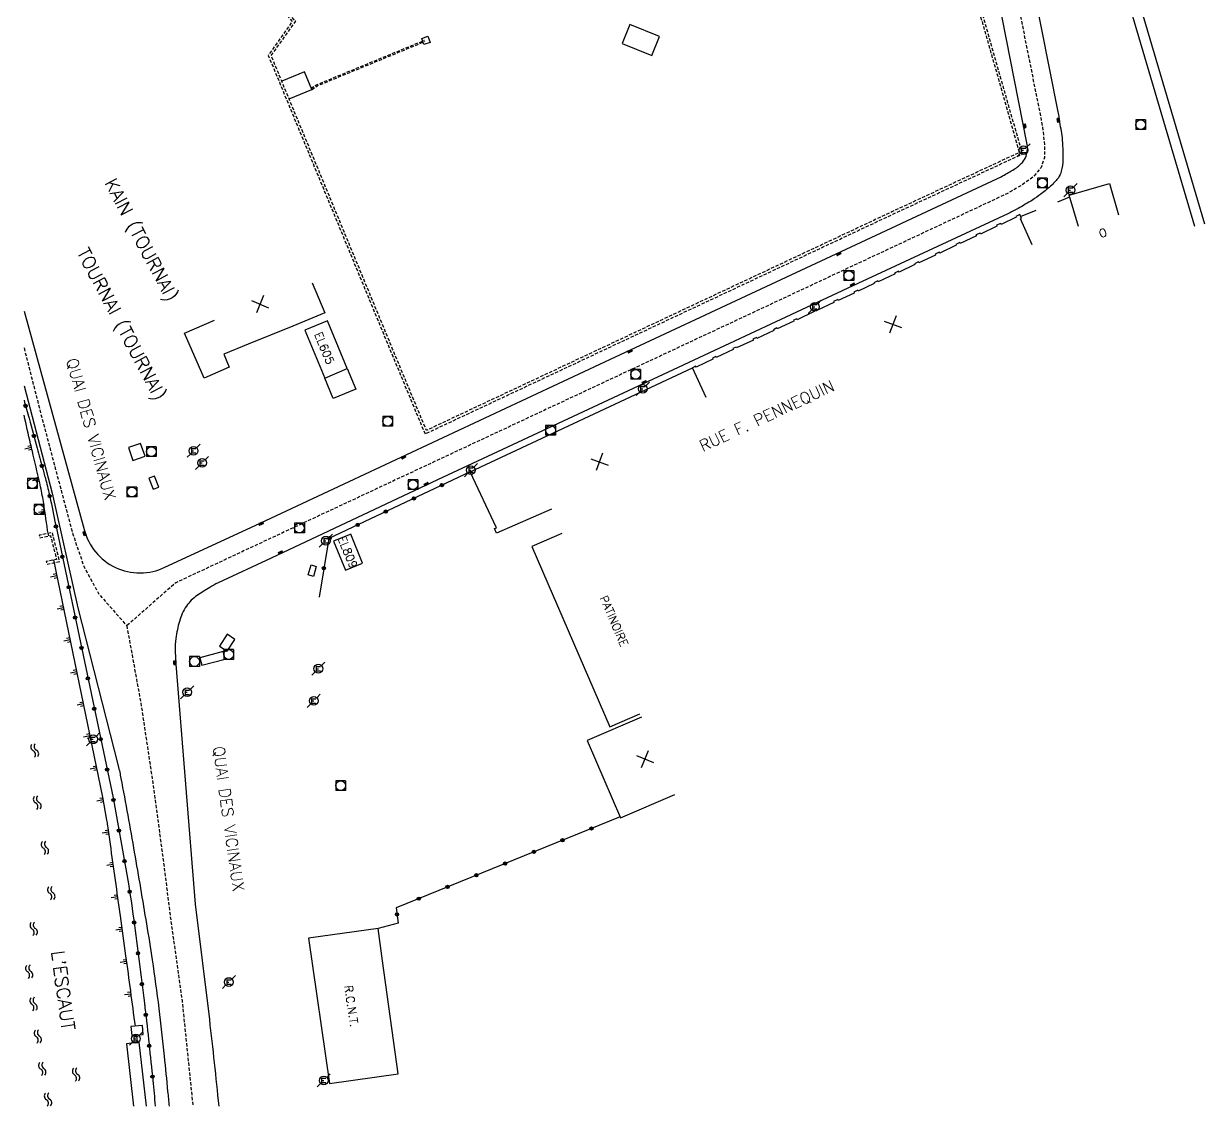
# Model space of a CAD drawing. Header units: millimetres. Extents: x 79999 to 81000, y 146000 to 147001.
# Drawn here: x 79999.9 to 80180.6, y 146000 to 146165.5 of the extents above; entities that cross this region are included whole.
import ezdxf
from ezdxf.enums import TextEntityAlignment as Align

# ---------------------------------------------------------------- set-up
doc = ezdxf.new("R2010")
doc.units = ezdxf.units.MM
doc.linetypes.add('DASHED', pattern=[0.75, 0.5, -0.25])
doc.layers.get('0').update_dxf_attribs({"linetype": 'CONTINUOUS'})
for name, color, linetype in [('W0001', 6, 'DASHED'), ('W0008', 7, 'CONTINUOUS'), ('W0100', 7, 'CONTINUOUS'), ('W0112', 1, 'DASHED'), ('W0211', 2, 'CONTINUOUS'), ('W0322', 7, 'CONTINUOUS'), ('W0400', 7, 'CONTINUOUS'), ('W0420', 7, 'CONTINUOUS'), ('W0471', 7, 'CONTINUOUS'), ('W0500', 5, 'DASHED'), ('W0515', 5, 'CONTINUOUS'), ('W0700', 7, 'CONTINUOUS'), ('W0980', 7, 'CONTINUOUS'), ('W0984', 7, 'CONTINUOUS'), ('W0989', 7, 'CONTINUOUS'), ('W0991', 7, 'CONTINUOUS'), ('W1102', 7, 'CONTINUOUS')]:
    doc.layers.add(name, color=color, linetype=linetype)
doc.styles.get("Standard").update_dxf_attribs({"font": 'romans.shx', "width": 0.85})

# ---------------------------------------------------------------- blocks, each defined once
blk = doc.blocks.new('t991o')
at = {"color": 0, "linetype": 'Continuous'}
for p, q in [((-1, 1), (1, -1)), ((-1, -1), (1, 1))]:
    blk.add_line(p, q, dxfattribs=at)
blk = doc.blocks.new('t322o')
at = {"color": 0, "linetype": 'Continuous'}
for radius in [0.25, 0.15]:
    blk.add_circle((0, 0), radius, dxfattribs=at)
blk = doc.blocks.new('T400')
for p, q in [((-0.15, 0.3), (0.15, 0.3)), ((-0.15, -0.25), (-0.15, 0.3)), ((-0.15, 0.15), (0.15, 0.15)), ((-0.15, 0), (0.15, 0)), ((0.15, 0.3), (0.15, -0.25)), ((-0.15, -0.15), (0.15, -0.15)), ((-0.15, -0.25), (-0.15, -0.3)), ((-0.15, -0.3), (0.15, -0.3)), ((0.15, -0.3), (0.15, -0.25))]:
    blk.add_line(p, q)
blk = doc.blocks.new('T420')
for p, q in [((0.75, 0.75), (-0.75, 0.75)), ((-0.75, 0.75), (-0.75, -0.75)), ((0.75, 0.75), (0.75, -0.75)), ((0.75, -0.75), (-0.75, -0.75))]:
    blk.add_line(p, q)
blk.add_ellipse((0, 0), major_axis=(-0.53, 0.53), ratio=1, start_param=3.926991, end_param=10.210176)
blk = doc.blocks.new('T471')
for p, q in [((-0.333334, 0.333334), (-0.333334, -0.333334)), ((-0.333334, 0.333334), (0.333334, 0.333334)), ((-0.333334, 0), (0, 0)), ((0.500001, 0.500001), (1.000002, 1.000002)), ((-0.500001, -0.500001), (-1.000002, -1.000002)), ((-0.333334, -0.333334), (0.333334, -0.333334))]:
    blk.add_line(p, q)
blk.add_ellipse((0, 0), major_axis=(0.471405, 0.471405), ratio=1, start_param=5.4977871438, end_param=11.780972451)
blk = doc.blocks.new('t112o')
at = {"color": 0, "linetype": 'Continuous'}
for p, q in [((-0.5, 0.5), (0.5, 0.5)), ((-0.5, -0.5), (-0.5, 0.5)), ((0.5, 0.5), (0.5, -0.5)), ((0.5, -0.5), (-0.5, -0.5))]:
    blk.add_line(p, q, dxfattribs=at)
blk = doc.blocks.new('t500o')
at = {"color": 0, "linetype": 'Continuous'}
for centre, start, end in [((-0.5, 0.625), 216.8699, 323.1301), ((0.5, -0.125), 36.8699, 143.1301), ((0.5, -0.625), 36.8699, 143.1301), ((-0.5, 0.125), 216.8699, 323.1301)]:
    blk.add_arc(centre, 0.625, start, end, dxfattribs=at)
blk = doc.blocks.new('t211o')
at = {"color": 0, "linetype": 'Continuous'}
for p, q in [((-0.29, 0.5), (-0.29, 0)), ((0, 1), (0, 0)), ((0.29, 0.5), (0.29, 0))]:
    blk.add_line(p, q, dxfattribs=at)

msp = doc.modelspace()

# ---------------------------------------------------------------- linework, layer by layer
at = {"layer": 'W0001', "flags": 128}
for points in [[(80127.59, 146227.22), (80132.67, 146216.72), (80135.5, 146212.83), (80139.43, 146208.48), (80142.93, 146204.21), (80144.84, 146200.33), (80146.31, 146196.39), (80147.25, 146192.62), (80147.96, 146188.98), (80155.82, 146149.71), (80156.1, 146146.93), (80156.1, 146145.08), (80155.58, 146143.54), (80154.36, 146142.08), (80152.59, 146140.82), (80150.43, 146139.58), (80147.43, 146138.16), (80023.21, 146080.04), (80015.71, 146073.47)], [(80000, 146115.95), (80002.64, 146105.6), (80005.35, 146095.38), (80007.46, 146087.48), (80009.13, 146082.59), (80011.39, 146078.4), (80015.71, 146073.47)], [(80015.71, 146073.47), (80017.86, 146061.68), (80019.69, 146049.46), (80021.45, 146036.4), (80022.29, 146029.54), (80024.17, 146016.12), (80025.65, 146001.73), (80025.82, 146000)]]:
    msp.add_lwpolyline(points, dxfattribs=at)
at = {"layer": 'W0008'}
for points in [[(80000, 146121.56), (80009.21, 146088.2), (80009.34, 146087.73), (80009.5, 146087.27), (80009.68, 146086.81), (80009.89, 146086.37), (80010.12, 146085.95), (80010.37, 146085.53), (80010.65, 146085.13), (80010.95, 146084.75), (80011.27, 146084.38), (80011.61, 146084.03), (80011.96, 146083.7), (80012.34, 146083.39), (80012.73, 146083.1), (80013.14, 146082.84), (80013.56, 146082.59), (80014, 146082.37), (80014.44, 146082.18), (80014.9, 146082.01), (80015.36, 146081.86), (80015.84, 146081.75), (80016.31, 146081.65), (80016.8, 146081.59), (80017.28, 146081.55), (80017.77, 146081.54), (80018.25, 146081.55), (80018.74, 146081.6), (80019.22, 146081.66), (80019.7, 146081.76), (80020.17, 146081.88), (80020.63, 146082.03), (80021.09, 146082.2), (80021.53, 146082.4), (80021.53, 146082.4), (80035.35, 146088.81), (80090.49, 146114.59), (80148.79, 146141.8, 0.017575), (80149.7, 146142.26, 0.008805), (80151.46, 146143.28, 0.070984), (80152.74, 146144.33, 0.108207), (80153.29, 146145.27, 0.063602), (80153.48, 146146.27, 0.063684), (80153.42, 146147.29), (80147.14, 146179.21)], [(80152.98, 146178.03), (80158.14, 146152.06, -0.00878), (80158.31, 146151.14, -0.003023), (80158.73, 146148.44, -0.02519), (80158.88, 146146.93, -0.017323), (80158.91, 146144.74, -0.056041), (80158.67, 146142.96, -0.093858), (80158.22, 146141.98, -0.029324), (80157.79, 146141.45, -0.024241), (80157.2, 146140.86, -0.019173), (80155.56, 146139.48, -0.025813), (80154.26, 146138.57, -0.012414), (80152.06, 146137.28, -0.017948), (80150.48, 146136.47), (80127.53, 146125.79), (80098.55, 146112.23), (80063.27, 146095.77), (80037.78, 146083.8), (80029.69, 146080.02, 0.02525), (80028.4, 146079.33, 0.016093), (80026.47, 146078.09, 0.092612), (80024.85, 146076.47, 0.082207), (80023.77, 146074.14, 0.033188), (80023.23, 146071.54, 0.045271), (80023.14, 146069.6), (80023.23, 146067.57), (80026.17, 146030.91), (80028.35, 146013.23, -0.003398), (80029.79, 146000)], [(80000, 146110.14), (80004.28, 146093.76), (80008.23, 146076.2), (80014.41, 146052.02, -0.016527), (80014.82, 146050.13, -0.002782), (80016.87, 146038.82, -0.002092), (80018.73, 146027.86, -0.004185), (80019.6, 146022.37, -0.005811), (80020.62, 146014.95, -0.005915), (80021.44, 146007.64, -0.001692), (80021.97, 146002.25, -0.000344), (80022.18, 146000)]]:
    msp.add_lwpolyline(points, format="xyb", dxfattribs=at)
at = {"layer": 'W0008', "flags": 128}
for points in [[(80091.49, 146162.52), (80096.06, 146160.68), (80097.23, 146163.59), (80092.66, 146165.43)], [(80017.83, 146101.36), (80015.96, 146100.71), (80016.65, 146098.76), (80018.51, 146099.42)], [(80020.61, 146094.68), (80019.95, 146096.35), (80019.11, 146096.02), (80019.76, 146094.35)], [(80031.05, 146069.59), (80032.24, 146071.38), (80031.07, 146072.16), (80029.88, 146070.36)], [(80030.46, 146069.51), (80026.91, 146068.57), (80027.21, 146067.43), (80030.76, 146068.37)], [(80018.23, 146010.94), (80018.11, 146012.33), (80016.35, 146012.17), (80016.47, 146010.79)]]:
    msp.add_lwpolyline(points, close=True, dxfattribs=at)
at = {"layer": 'W0008'}
for points in [[(80049.45, 146112.78), (80050.76, 146109.64), (80047.29, 146108.24), (80046.01, 146111.35)], [(80017.59, 146009.79), (80015.67, 146009.54), (80016.72, 146000)], [(80018.74, 146000), (80017.59, 146009.79)]]:
    msp.add_lwpolyline(points, dxfattribs=at)
at = {"layer": 'W0100'}
for points in [[(80040.54, 146154.03), (80044.01, 146155.46), (80042.91, 146158.16), (80039.43, 146156.73)], [(80044.09, 146125.93), (80045.99, 146121.3), (80041.1, 146119.29), (80034.31, 146116.51), (80030.58, 146114.98), (80031.38, 146113.02), (80027.54, 146111.34), (80024.55, 146118.2), (80029.13, 146120.2)], [(80080.67, 146091.27), (80072.27, 146087.62), (80071.98, 146088.32), (80072.26, 146088.44), (80068.23, 146096.99), (80102.24, 146112.91)]]:
    msp.add_lwpolyline(points, dxfattribs=at)
at = {"layer": 'W0100', "flags": 128}
for points in [[(80161.28, 146134.53), (80159.88, 146139.33), (80166.03, 146141.12), (80167.43, 146136.32)], [(80154.24, 146131.74), (80152.44, 146135.67), (80152.58, 146135.73), (80152.31, 146136.35), (80151.7, 146136.07), (80151.76, 146135.94), (80149.46, 146134.85), (80149.4, 146134.99), (80148.76, 146134.71), (80148.82, 146134.57), (80146.3, 146133.37), (80146.24, 146133.5), (80145.62, 146133.22), (80145.69, 146133.08), (80143.22, 146131.92), (80143.16, 146132.06), (80142.53, 146131.77), (80142.6, 146131.64), (80140.07, 146130.45), (80140.01, 146130.58), (80139.39, 146130.29), (80139.45, 146130.16), (80136.9, 146128.97), (80136.84, 146129.11), (80136.23, 146128.82), (80136.29, 146128.69), (80133.85, 146127.54), (80133.79, 146127.68), (80133.18, 146127.4), (80133.24, 146127.26), (80130.68, 146126.06), (80130.62, 146126.19), (80129.99, 146125.92), (80130.05, 146125.78), (80127.62, 146124.63), (80127.56, 146124.77), (80126.95, 146124.47), (80127.01, 146124.34), (80124.54, 146123.2), (80124.48, 146123.34), (80123.84, 146123.06), (80123.9, 146122.92), (80121.38, 146121.71), (80121.32, 146121.85), (80120.82, 146121.63), (80120.88, 146121.5), (80118.27, 146120.27), (80118.21, 146120.41), (80117.7, 146120.18), (80117.76, 146120.04), (80115.21, 146118.85)], [(80115.21, 146118.85), (80115.14, 146119), (80114.63, 146118.74), (80114.69, 146118.61), (80112.09, 146117.4), (80112.03, 146117.53), (80111.5, 146117.29), (80111.57, 146117.15), (80108.99, 146115.95), (80108.92, 146116.08), (80108.41, 146115.85), (80108.48, 146115.71), (80105.9, 146114.49), (80105.84, 146114.63), (80105.32, 146114.39), (80105.38, 146114.25), (80102.8, 146113.02), (80102.74, 146113.16), (80102.24, 146112.91)], [(80082.27, 146087.58), (80077.68, 146085.59), (80089.63, 146058.03), (80094.22, 146060.02)], [(80094.44, 146059.5), (80086.14, 146055.91), (80091.26, 146044.08), (80099.57, 146047.68)]]:
    msp.add_lwpolyline(points, dxfattribs=at)
for points in [[(80042.97, 146118.65), (80046.01, 146111.35), (80049.45, 146112.78), (80046.42, 146120.09)], [(80049.97, 146087.46), (80047.36, 146086.39), (80049.18, 146081.96), (80051.79, 146083.03)], [(80044.27, 146081.02), (80043.48, 146081.24), (80043.91, 146082.77), (80044.69, 146082.55)]]:
    msp.add_lwpolyline(points, close=True, dxfattribs=at)
at = {"layer": 'W0100'}
msp.add_lwpolyline([(80054.84, 146022.21), (80054.15, 146027.16), (80043.53, 146025.69), (80046.73, 146003.48), (80057.23, 146004.93)], close=True, dxfattribs=at)
at = {"layer": 'W0112', "flags": 128}
for points in [[(80142.4, 146171.83), (80145.8, 146168.45), (80152.25, 146145.84), (80132.73, 146136.75), (80061.55, 146103.34), (80056.39, 146115.77), (80039.43, 146156.73), (80037.82, 146160.64), (80041.57, 146165.92), (80041.3, 146166.11), (80040.83, 146166.73), (80033.42, 146177.53), (80017.57, 146201.22), (80017.24, 146201), (80033.09, 146177.3), (80040.51, 146166.48), (80041.01, 146165.83), (80037.36, 146160.69), (80039.06, 146156.58), (80056.02, 146115.61), (80061.34, 146102.8), (80132.9, 146136.39), (80152.73, 146145.62), (80146.54, 146167.32), (80146.16, 146168.66), (80142.53, 146172.26)], [(80043.93, 146155.65), (80044.75, 146156.2), (80061.25, 146163)], [(80044.01, 146155.46), (80044.85, 146156.03), (80061.32, 146162.81)]]:
    msp.add_lwpolyline(points, dxfattribs=at)
msp.add_lwpolyline([(80002.41, 146086.91), (80004.04, 146087.25), (80004.97, 146083.61), (80003.38, 146083.28), (80003.46, 146082.89), (80005.46, 146083.3), (80004.33, 146087.71), (80002.33, 146087.31)], close=True, dxfattribs=at)
at = {"layer": 'W0322', "flags": 128}
for points in [[(80158.12, 146138.29), (80159.97, 146139.04)], [(80152.44, 146136.06), (80154.83, 146137)], [(80068.23, 146096.99), (80046.61, 146086.8), (80045.14, 146077.86)], [(80091.19, 146044.25), (80056.93, 146030.32), (80057.22, 146027.96), (80054.15, 146027.16)]]:
    msp.add_lwpolyline(points, dxfattribs=at)
msp.add_lwpolyline([(80000, 146107.95, -0.000539), (80000.77, 146105.19, -0.001784), (80002.02, 146100.61, -0.000036), (80002.84, 146097.56, -0.00006), (80003.33, 146095.72, -0.011492), (80003.95, 146093.2, -0.00671), (80004.84, 146088.86), (80013.61, 146047.13), (80015.73, 146035.45, -0.009911), (80016.78, 146028.48, -0.000185), (80018.42, 146015.73, -0.003528), (80018.5, 146015.06, -0.002991), (80019.7, 146003.94, -0.005142), (80020.06, 146000)], format="xyb", dxfattribs=at)
at = {"layer": 'W0515', "flags": 128}
for points in [[(80003.77, 146087.19), (80003.59, 146088.05, 0.009463), (80002.91, 146092.76, 0.017162), (80002.4, 146095.34, 0.000592), (80001.27, 146100.13, -0.002473), (80001, 146101.27, -0.00002), (80000, 146105.67)], [(80017.04, 146012.23, 0.000708), (80015.59, 146023, 0.001259), (80014.75, 146029.09, 0.000032), (80013.21, 146040.07, 0.000126), (80012.81, 146042.89, 0.007739), (80012.68, 146043.74), (80012.06, 146047.23), (80004.54, 146083.52)], [(80017.36, 146009.76, 0.000072), (80017.22, 146010.86, 0.000072)]]:
    msp.add_lwpolyline(points, format="xyb", dxfattribs=at)
at = {"layer": 'W0700', "flags": 128}
for points in [[(80179.12, 146134.52), (80145.62, 146247.98)], [(80146.99, 146248.63), (80180.56, 146134.94)]]:
    msp.add_lwpolyline(points, dxfattribs=at)
at = {"layer": 'W1102', "flags": 128}
msp.add_lwpolyline([(80104.36, 146108.38), (80102.24, 146112.91)], dxfattribs=at)

# ---------------------------------------------------------------- block references
at = {"layer": 'W0112', "rotation": 109.8461779155627}
msp.add_blockref('t112o', (80061.47, 146162.98), dxfattribs=at)
at = {"layer": 'W0211'}
for p, rotation in [((80001.12, 146100.76), 103.0695323148969), ((80002.27, 146095.89), 103.2618217671178), ((80003.19, 146090.98), 98.49022518019846), ((80005.03, 146081.15), 101.7210406794898), ((80006.04, 146076.26), 101.7210406794898), ((80007.06, 146071.36), 101.721040679498), ((80008.07, 146066.47), 101.721040679498), ((80009.09, 146061.57), 101.7210406794898), ((80010.1, 146056.68), 101.721040679498), ((80011.12, 146051.78), 101.721040679498), ((80012.13, 146046.88), 100.0211911377111), ((80012.95, 146041.95), 98.02140771414058), ((80013.64, 146037), 97.99999275358276), ((80014.34, 146032.05), 97.99664895835501), ((80015.03, 146027.1), 97.90021457279772), ((80015.71, 146022.15), 97.69323944566837), ((80016.38, 146017.19), 97.61851224381833)]:
    msp.add_blockref('t211o', p, dxfattribs=dict(at, rotation=rotation))
at = {"layer": 'W0322'}
for p, rotation in [((80000.24, 146107.08), 285.547297024298), ((80001.51, 146102.5), 285.222244501514), ((80002.74, 146097.91), 285.0464827031849), ((80063.93, 146094.97), 205.2355754928176), ((80003.92, 146093.31), 282.513055435567), ((80059.63, 146092.94), 205.2355754928176), ((80055.34, 146090.92), 205.2355754928176), ((80004.88, 146088.66), 281.8707705900196), ((80051.04, 146088.89), 205.2355754928176), ((80046.74, 146086.87), 205.2355754928176), ((80005.86, 146084.01), 281.8707705900196), ((80045.86, 146082.26), 260.6928880315454), ((80006.84, 146079.36), 281.8707705900196), ((80007.81, 146074.71), 281.8707705900196), ((80008.79, 146070.07), 281.8707705900196), ((80009.77, 146065.42), 281.8707705900196), ((80010.74, 146060.77), 281.8707705900196), ((80011.72, 146056.12), 281.8707705900196), ((80012.7, 146051.47), 281.8707705900196), ((80013.67, 146046.82), 280.3049431402601), ((80014.52, 146042.15), 280.3049431402601), ((80086.79, 146042.46), 202.1253510435615), ((80082.39, 146040.67), 202.1253510435615), ((80077.99, 146038.89), 202.1253510435615), ((80015.37, 146037.48), 280.3049431402601), ((80073.59, 146037.1), 202.1253510435615), ((80069.19, 146035.31), 202.1253510435615), ((80016.16, 146032.79), 278.762228004274), ((80064.79, 146033.52), 202.1253510435615), ((80060.39, 146031.73), 202.1253510435615), ((80057.05, 146029.32), 276.9461226718136), ((80016.83, 146028.09), 277.3577363316379), ((80017.43, 146023.38), 277.342092641418), ((80018.04, 146018.67), 277.3264489511982), ((80018.62, 146013.95), 276.4398442781329), ((80019.14, 146009.23), 276.1486241747291), ((80019.64, 146004.51), 275.8574040713253)]:
    msp.add_blockref('t322o', p, dxfattribs=dict(at, rotation=rotation))
at = {"layer": 'W0400'}
for p, rotation in [((80153.05, 146149.9), 11.11737262111557), ((80158.22, 146150.75), 189.1275918595311), ((80124.6, 146130.34), 295.0179122855877), ((80126.76, 146125.59), 115.0617342178674), ((80092.67, 146115.44), 295.017912286245), ((80094.9, 146110.7), 115.0174590789368), ((80058.04, 146099.25), 295.0548093934126), ((80061.56, 146095.13), 115.1533136313294), ((80036.25, 146089.07), 295.0548093933815), ((80009.25, 146087.54), 198.0041978808114), ((80039.25, 146084.66), 115.1533136302832), ((80023.07, 146067.83), 2.562663460600536)]:
    msp.add_blockref('T400', p, dxfattribs=dict(at, rotation=rotation))
at = {"layer": 'W0420'}
for p in [(80170.8, 146150.08), (80155.76, 146141.17), (80126.17, 146127.01), (80093.55, 146111.9), (80055.62, 146104.73), (80080.54, 146103.35), (80019.47, 146100.1), (80001.26, 146095.21), (80016.5, 146093.93), (80059.49, 146095.05), (80002.28, 146091.25), (80042.13, 146088.4), (80031.29, 146069.07), (80026.08, 146068), (80048.43, 146049.02)]:
    msp.add_blockref('T420', p, dxfattribs=at)
at = {"layer": 'W0471'}
for p in [(80152.89, 146146.18), (80160.08, 146140.08), (80120.96, 146122.24), (80094.66, 146109.7), (80025.94, 146100.22), (80027.24, 146098.37), (80068.36, 146097.26), (80046.17, 146086.47), (80045.02, 146066.9), (80024.96, 146063.29), (80044.32, 146061.98), (80010.56, 146056.1), (80031.34, 146018.98), (80017.12, 146010.32), (80045.85, 146003.94)]:
    msp.add_blockref('T471', p, dxfattribs=at)
at = {"layer": 'W0500'}
for p, rotation in [((80001.64, 146054.4), 281.7210406794979), ((80002.02, 146046.41), 281.7210406795061), ((80003.19, 146039.51), 278.0105754315356), ((80004.17, 146032.58), 277.9979435058188), ((80001.49, 146027.12), 277.9237063410652), ((80000.79, 146020.57), 277.6998473499647), ((80001.45, 146015.62), 277.6248266139481), ((80002.11, 146010.66), 277.5498058779284), ((80002.79, 146005.71), 277.8903111625108), ((80007.96, 146004.83), 277.83826150227), ((80003.67, 146001.02), 277.8903111625108)]:
    msp.add_blockref('t500o', p, dxfattribs=dict(at, rotation=rotation))
at = {"layer": 'W0991'}
for p, rotation in [((80036.09, 146122.64), 292.308541056511), ((80132.9, 146119.55), 294.90712928296), ((80088.01, 146098.52), 295.0807144846037), ((80094.99, 146053.08), 23.4127263438058)]:
    msp.add_blockref('t991o', p, dxfattribs=dict(at, rotation=rotation))

# ---------------------------------------------------------------- texts
at = {"layer": 'W0500'}
msp.add_text("L'ESCAUT", height=2, rotation=277.6091, dxfattribs=at).set_placement((80005.97, 146017.68), align=Align.MIDDLE)
at = {"layer": 'W0980'}
for s, p in [('KAIN (TOURNAI)', (80017.83, 146132.41)), ('TOURNAI (TOURNAI)', (80014.8, 146119.54))]:
    msp.add_text(s, height=2, rotation=297.8281, dxfattribs=at).set_placement(p, align=Align.MIDDLE)
at = {"layer": 'W0984'}
for s, rotation, p in [('EL605', 292.559, (80045.94, 146115.92)), ('EL809', 292.3429, (80049.52, 146084.72)), ('PATINOIRE', 293.4391, (80090.25, 146074.19)), ('R.C.N.T.', 278.2053, (80050.08, 146015.31))]:
    msp.add_text(s, height=1.25, rotation=rotation, dxfattribs=at).set_placement(p, align=Align.MIDDLE)
at = {"layer": 'W0989'}
for s, rotation, p in [('QUAI DES VICINAUX', 285.4322, (80010.19, 146103.51)), ('RUE F. PENNEQUIN', 25.0738, (80113.66, 146105.5)), ('QUAI DES VICINAUX', 277.9702, (80031.22, 146043.93))]:
    msp.add_text(s, height=1.75, rotation=rotation, dxfattribs=at).set_placement(p, align=Align.MIDDLE)
at = {"layer": 'W0991'}
msp.add_text('O', height=1.25, rotation=16.2402, dxfattribs=at).set_placement((80165.03, 146133.54), align=Align.MIDDLE)

doc.saveas('drawing.dxf')
